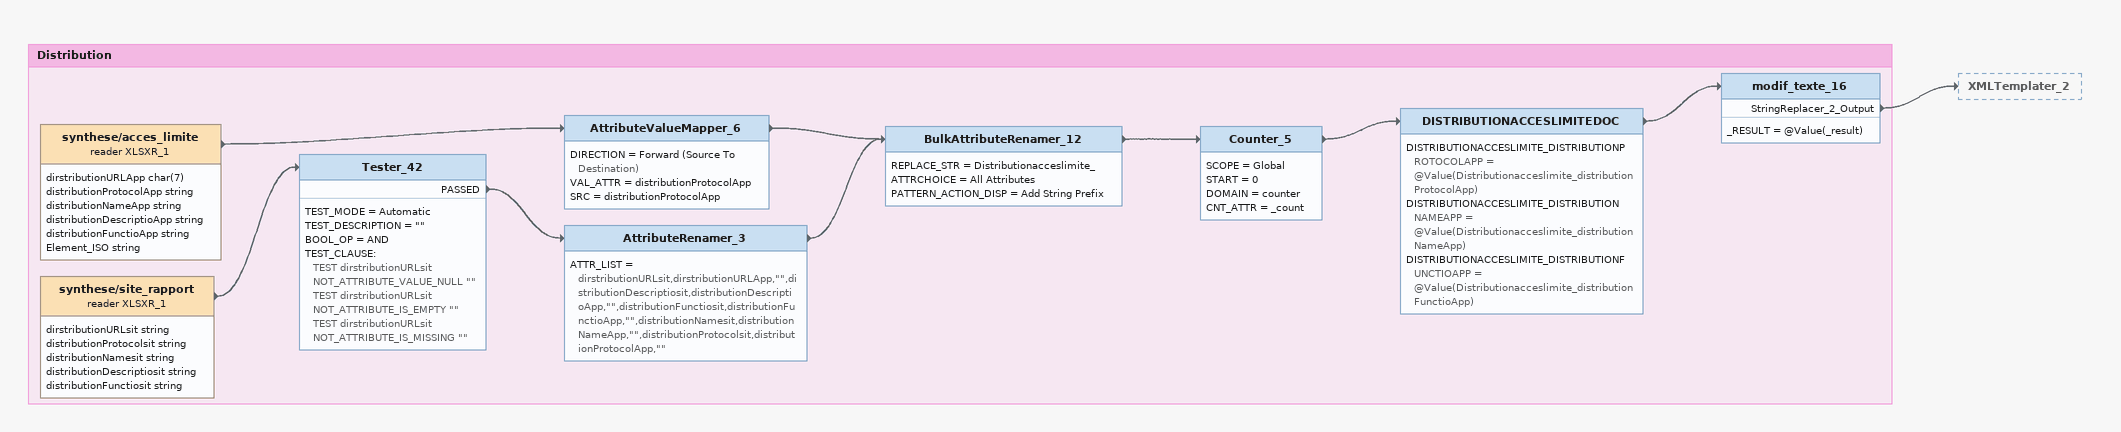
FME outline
Bookmark: Distribution
synthese/acces_limite (reader XLSXR_1)
    attributes: dirstributionURLApp char(7), distributionProtocolApp string, distributionNameApp string, distributionDescriptioApp string, distributionFunctioApp string, Element_ISO string
    -> AttributeValueMapper_6
AttributeValueMapper_6
    DIRECTION = Forward (Source To Destination)
    VAL_ATTR = distributionProtocolApp
    SRC = distributionProtocolApp
    -> BulkAttributeRenamer_12
synthese/site_rapport (reader XLSXR_1)
    attributes: dirstributionURLsit string, distributionProtocolsit string, distributionNamesit string, distributionDescriptiosit string, distributionFunctiosit string
    -> Tester_42
Tester_42
    TEST_MODE = Automatic
    TEST_DESCRIPTION = ""
    BOOL_OP = AND
    TEST_CLAUSE:
      TEST dirstributionURLsit NOT_ATTRIBUTE_VALUE_NULL ""
      TEST dirstributionURLsit NOT_ATTRIBUTE_IS_EMPTY ""
      TEST dirstributionURLsit NOT_ATTRIBUTE_IS_MISSING ""
    PASSED -> AttributeRenamer_3
AttributeRenamer_3
    ATTR_LIST = dirstributionURLsit,dirstributionURLApp,"",distributionDescriptiosit,distributionDescriptioApp,"",distributionFunctiosit,distributionFunctioApp,"",distributionNamesit,distributionNameApp,"",distributionProtocolsit,distributionProtocolApp,""
    -> BulkAttributeRenamer_12
BulkAttributeRenamer_12
    REPLACE_STR = Distributionacceslimite_
    ATTRCHOICE = All Attributes
    PATTERN_ACTION_DISP = Add String Prefix
    -> Counter_5
Counter_5
    SCOPE = Global
    START = 0
    DOMAIN = counter
    CNT_ATTR = _count
    -> DISTRIBUTIONACCESLIMITEDOC
DISTRIBUTIONACCESLIMITEDOC
    DISTRIBUTIONACCESLIMITE_DISTRIBUTIONPROTOCOLAPP = @Value(Distributionacceslimite_distributionProtocolApp)
    DISTRIBUTIONACCESLIMITE_DISTRIBUTIONNAMEAPP = @Value(Distributionacceslimite_distributionNameApp)
    DISTRIBUTIONACCESLIMITE_DISTRIBUTIONFUNCTIOAPP = @Value(Distributionacceslimite_distributionFunctioApp)
    -> modif_texte_16
modif_texte_16
    _RESULT = @Value(_result)
    StringReplacer_2_Output -> XMLTemplater_2
